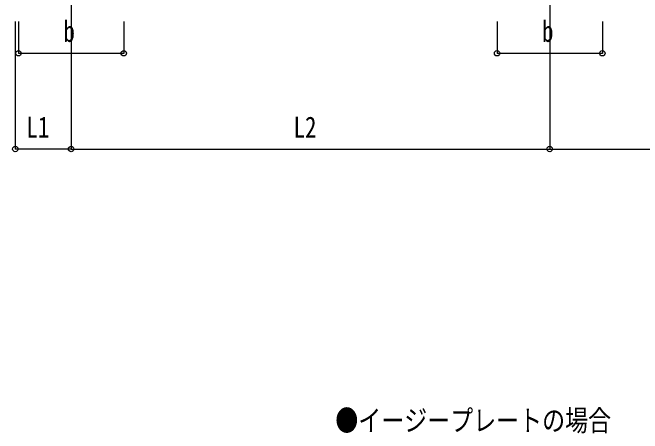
# Model space of a CAD drawing. Units: millimetres, scale not verified. Extents: x -16820 to 16820, y -11880 to 11880.
# Drawn here: x -5257 to -1309, y -5635 to -2999 of the extents above; entities that cross this region are included whole.
import ezdxf
from ezdxf.enums import TextEntityAlignment as Align

# ---------------------------------------------------------------- set-up
doc = ezdxf.new("R2010")
doc.units = ezdxf.units.MM
doc.header["$LTSCALE"] = 50
for name, color, linetype in [('0-2_USER1', 3, 'Continuous'), ('0-4_YKK_12', 2, 'Continuous'), ('0-7_YKK_D', 6, 'Continuous')]:
    doc.layers.add(name, color=color, linetype=linetype)
doc.styles.add('ＭＳ ゴシック', font='')
doc.styles.get('ＭＳ ゴシック').set_extended_font_data('MS Gothic')

msp = doc.modelspace()

# ---------------------------------------------------------------- linework, layer by layer
at = {"layer": '0-4_YKK_12'}
for p, q in [((-4889.92, -2704), (-4889.92, -3204)), ((-1889.92, -2704), (-1889.92, -3204))]:
    msp.add_line(p, q, dxfattribs=at)
at = {"layer": '0-7_YKK_D'}
for p, q in [((-5239.72, -3054), (-5239.72, -3855)), ((-5219.92, -3054), (-5219.92, -3255)), ((-4889.92, -3054), (-4889.92, -3855)), ((-4889.92, -3054), (-4889.92, -3855)), ((-4559.92, -3054), (-4559.92, -3255)), ((-2219.92, -3054), (-2219.92, -3255)), ((-1889.92, -3054), (-1889.92, -3855)), ((-1889.92, -3054), (-1889.92, -3855)), ((-1559.92, -3054), (-1559.92, -3255)), ((-5219.92, -3254), (-4559.92, -3254)), ((-2219.92, -3254), (-1559.92, -3254)), ((-4889.92, -3854), (-5239.72, -3854)), ((-4889.92, -3854), (-1889.92, -3854)), ((-1889.92, -3854), (1110.08, -3854))]:
    msp.add_line(p, q, dxfattribs=at)
for centre in [(-5219.92, -3254), (-4559.92, -3254), (-2219.92, -3254), (-1559.92, -3254), (-5239.72, -3854), (-4889.92, -3854), (-4889.92, -3854), (-1889.92, -3854), (-1889.92, -3854)]:
    msp.add_circle(centre, 17, dxfattribs=at)

# ---------------------------------------------------------------- texts
at = {"layer": '0-2_USER1', "style": 'ＭＳ ゴシック', "width": 0.8}
msp.add_text('●イージープレートの場合', height=132, dxfattribs=at).set_placement((-3233.77, -5659.76), align=Align.BOTTOM_LEFT)
at = {"layer": '0-7_YKK_D', "style": 'ＭＳ ゴシック', "width": 0.8}
for s, p in [('b', (-4937.92, -3222)), ('b', (-1937.92, -3222)), ('L1', (-5170.42, -3822)), ('L2', (-3495.52, -3822))]:
    msp.add_text(s, height=132, dxfattribs=at).set_placement(p, align=Align.BOTTOM_LEFT)

doc.saveas('drawing.dxf')
